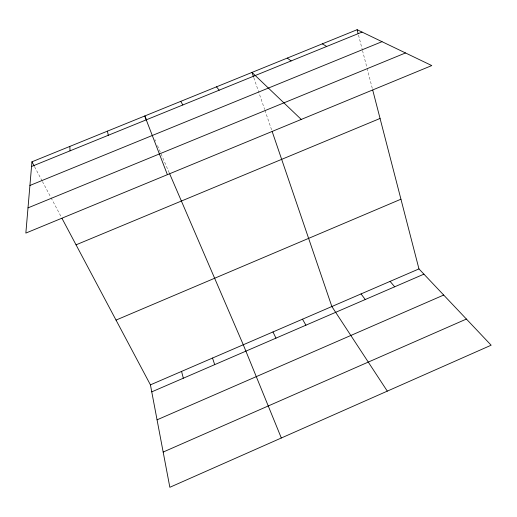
<?xml version="1.0" encoding="UTF-8"?>
<svg xmlns="http://www.w3.org/2000/svg" width="517" height="517" viewBox="0 0 517 517"><rect width="100%" height="100%" fill="white"/><g stroke="black" fill="none" stroke-linecap="round" stroke-linejoin="round"><path stroke-width="0.39" stroke-dasharray="2.58 1.94" d="M34.568 166.745L42.051 180.834M42.426 181.538L50.679 197.08M51.054 197.785L61.226 216.927M154.951 139.648L155.585 141.128M157.498 145.568L169.382 173.163M253.815 77.699L264.659 109.494M264.917 110.257L271.936 130.833M358.514 35.104L362.301 49.755M362.501 50.524L366.902 67.546M367.102 68.328L372.33 88.549"/><path stroke-width="0.78" d="M31.944 161.815L25.85 233.083L431.773 65.575L357.118 29.708L31.944 161.815L34.193 166.041M163.172 452.058L466.405 319.054M157.058 419.83L443.696 295.045M151.759 391.86L423.927 274.152M150.428 384.855L418.964 268.911L491.15 345.207L169.847 487.292L150.428 384.855L61.975 218.342M116.028 320.094L400.94 199.2M76.044 244.832L380.066 118.451M28.008 207.879L405.509 52.954M31.543 166.493L362.062 32.08M29.921 185.467L382.024 41.67M322.317 43.848L326.699 46.459M287.278 58.078L291.103 60.941M301.249 119.433L252.005 72.412L253.556 76.943M390.096 281.377L394.671 286.806M216.5 86.837L219.176 90.191M361.06 293.914L365.254 299.53M387.298 391.13L331.862 306.516L272.194 131.596M180.75 101.358L182.837 104.97M302.503 319.196L305.909 325.193M272.976 331.946L275.981 338.137M146.666 120.422L144.76 115.982L167.392 174.675M169.699 173.893L243.281 344.768L281.319 437.996M212.513 358.055L214.697 364.64M357.118 29.708L358.113 33.566M372.731 90.107L418.964 268.911M181.564 371.413L183.322 378.211M107.42 131.15L108.286 135.286M69.814 146.427L70.053 150.835"/></g></svg>
